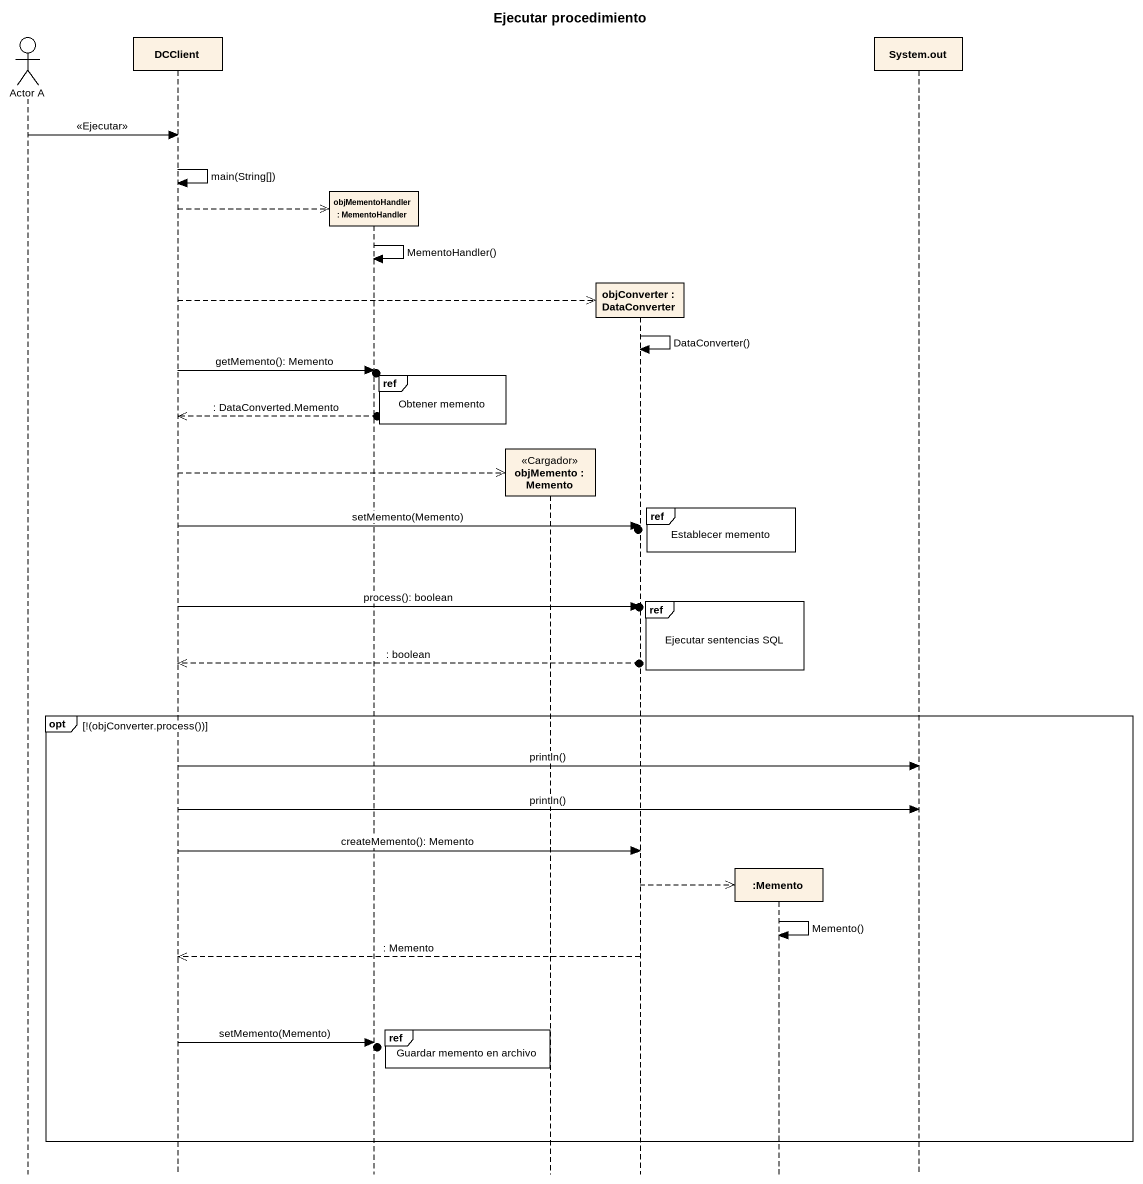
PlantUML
@startuml
title Ejecutar procedimiento
hide footbox
actor "Actor A" as Actor_A
participant DCClient
participant "objMementoHandler : MementoHandler" as objMementoHandler
participant "objMemento : Memento" as objMemento <<Cargador>>
participant "objConverter : DataConverter" as objConverter
participant ":Memento" as Memento
participant "System.out" as System_out

Actor_A -> DCClient : <<Ejecutar>>
DCClient -> DCClient : main(String[])
DCClient -->> objMementoHandler **
objMementoHandler -> objMementoHandler : MementoHandler()
DCClient -->> objConverter **
objConverter -> objConverter : DataConverter()
DCClient -> objMementoHandler : getMemento(): Memento
ref over objMementoHandler : Obtener memento
DCClient <<--o] : : DataConverted.Memento
DCClient -->> objMemento **
ref over Memento : Establecer memento
DCClient -> objConverter : setMemento(Memento)
ref over Memento : Ejecutar sentencias SQL
DCClient -> objConverter : process(): boolean
DCClient <<--o] : : boolean
opt !(objConverter.process())
  DCClient -> System_out : println()
  DCClient -> System_out : println()
  DCClient -> objConverter : createMemento(): Memento
  objConverter -->> Memento **
  Memento -> Memento : Memento()
  objConverter -->> DCClient : : Memento
  ref over objMemento : Guardar memento en archivo
  DCClient -> objMementoHandler : setMemento(Memento)
end
@enduml
